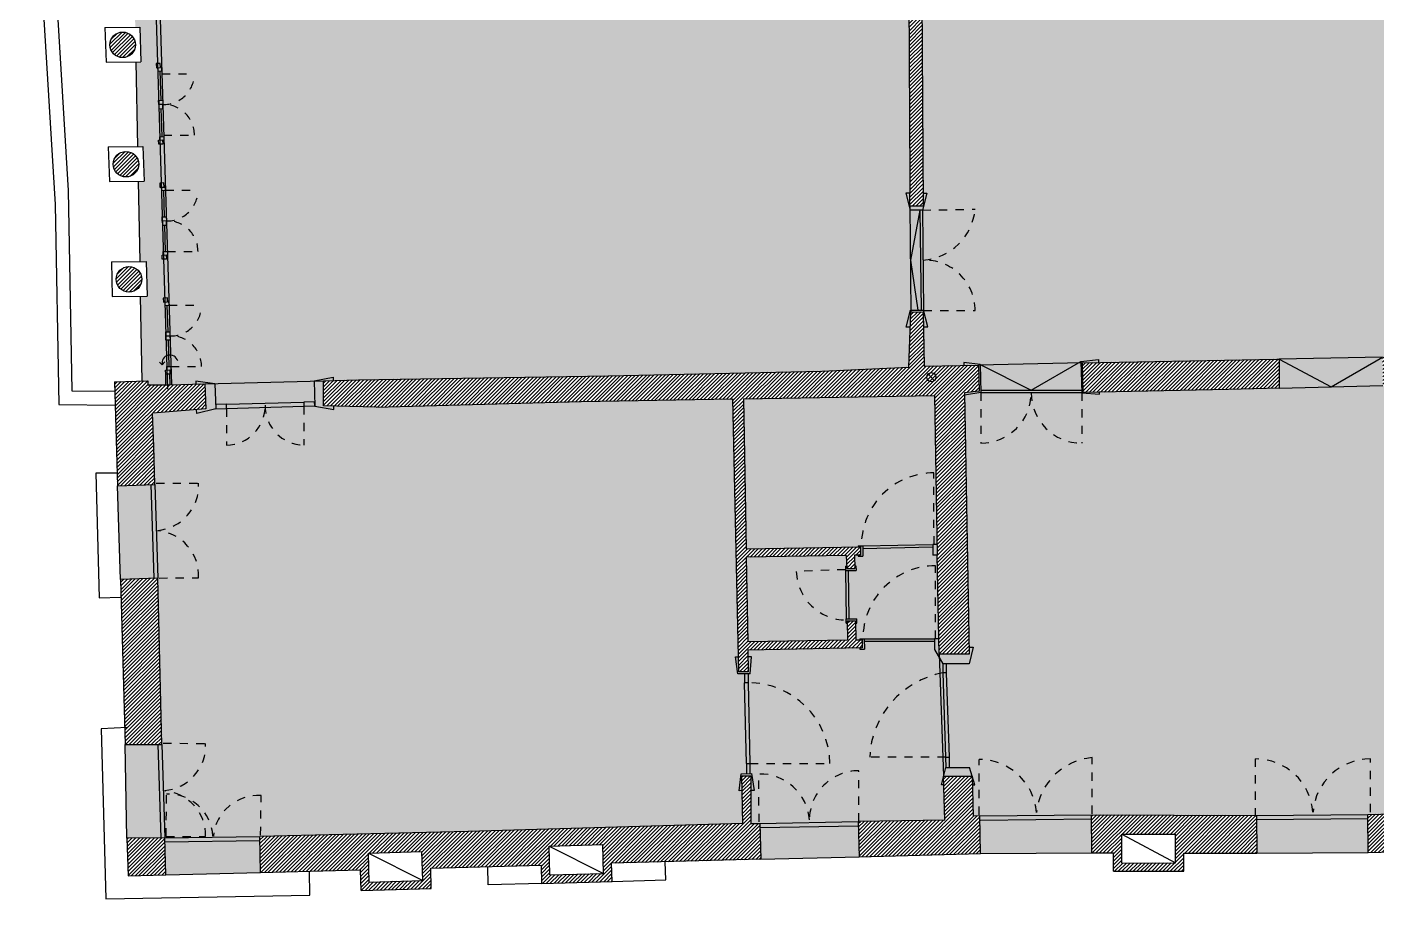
# Model space of a CAD drawing. Header units: millimetres. Extents: x -69 to 235, y 2 to 992.
# Drawn here: x 87.85 to 104.2, y 400.6 to 411.16 of the extents above; entities that cross this region are included whole.
import ezdxf

# ---------------------------------------------------------------- set-up
doc = ezdxf.new("R2010")
doc.units = ezdxf.units.MM
doc.header["$LTSCALE"] = 0.01
doc.linetypes.add('HIDDEN2', pattern=[4.7625, 3.175, -1.5875])
for name, color, linetype in [('ob_A_linea_proiezione', 251, 'HIDDEN2'), ('ob_A_linea_v2', 251, 'Continuous'), ('ob_A_muro', 1, 'Continuous'), ('ob_A_muro_r', 252, 'Continuous'), ('ob_A_serramento_vetro', 253, 'Continuous'), ('ob_A_simboli', 252, 'Continuous'), ('ob_retino chiaro', 254, 'Continuous'), ('ob_serramento_s', 3, 'Continuous')]:
    doc.layers.add(name, color=color, linetype=linetype)
pattern_1 = [(45, (0, -80), (-0.0224506403, 0.0224506403), [])]

msp = doc.modelspace()

# ---------------------------------------------------------------- hatches: boundary and pattern name
at = {"layer": 'ob_A_muro_r'}
h = msp.add_hatch(dxfattribs=at)
h.set_pattern_fill('ANSI31', color=256, scale=0.01)
h.set_pattern_definition(pattern_1)
h.paths.add_polyline_path([(111.2846, 419.2189), (110.8146, 419.2189), (110.8146, 418.9038), (105.4648, 418.9356), (105.4619, 418.5824), (110.9501, 418.55), (110.9501, 418.5229), (110.97, 418.5229), (110.97, 418.4645), (111.2859, 418.4645)])
h.paths.add_polyline_path([(104.1933, 418.9429), (103.6023, 418.9471), (103.5934, 418.3969), (103.8668, 418.3921), (103.8703, 418.5921), (104.192, 418.5897)])
h.paths.add_polyline_path([(103.8631, 416.7863), (103.8408, 416.7863), (103.8493, 417.3122), (103.5759, 417.317), (103.568, 416.8271), (101.2534, 416.8323), (100.6187, 416.8317), (100.6182, 416.5583), (101.8483, 416.5564), (101.8458, 415.7522), (101.4958, 415.7522), (101.4958, 415.6522), (101.8455, 415.6522), (101.8425, 414.6901), (100.6925, 414.6946), (100.6955, 415.6522), (100.8758, 415.6522), (100.8758, 415.7522), (100.6958, 415.7522), (100.6965, 415.8343), (100.5965, 415.8343), (100.5921, 414.3077), (103.2436, 414.2681), (103.2622, 414.2271), (103.4415, 414.2277), (103.4419, 414.1111), (103.7745, 414.1111), (103.7745, 414.2596), (103.7745, 414.2962), (103.9545, 414.2967), (103.9509, 414.4962), (103.893, 414.6853), (103.8138, 414.6853), (103.816, 415.1435), (103.8315, 415.1435), (103.8315, 415.3369), (103.5216, 415.3382), (103.5216, 414.6836), (101.9425, 414.6897), (101.9483, 416.5562), (103.5385, 416.5537), (103.5311, 416.0216), (103.8459, 416.0223), (103.8459, 416.2141), (103.8313, 416.2142), (103.8368, 416.5015), (103.8631, 416.5015)])
h.paths.add_polyline_path([(109.358, 416.7811), (109.3301, 416.7811), (109.3302, 416.8165), (109.0511, 416.8171), (109.0511, 416.7982), (106.0156, 416.7997), (106.0156, 416.8178), (105.7328, 416.8171), (105.7328, 416.7992), (105.7328, 416.7859), (105.7049, 416.7859), (105.7049, 416.5004), (105.7328, 416.5004), (105.7328, 416.4871), (105.7328, 416.4692), (106.0156, 416.4685), (106.0156, 416.4866), (109.0442, 416.4876), (109.0442, 416.4679), (109.3301, 416.4685), (109.3301, 416.5022), (109.358, 416.5022)])
h.paths.add_polyline_path([(111.2892, 416.8816), (110.9978, 416.8816), (110.9979, 416.7811), (110.97, 416.7811), (110.97, 416.5022), (110.9979, 416.5022), (110.9979, 416.3867), (111.2902, 416.3867)])
h.paths.add_polyline_path([(111.2934, 414.8065), (110.97, 414.8065), (110.97, 414.7454), (110.9501, 414.7453), (110.9501, 414.7332), (109.3301, 414.7268), (109.3301, 414.7413), (105.6928, 414.7323), (105.6919, 414.517), (105.6965, 414.3022), (105.8721, 414.3058), (105.8721, 414.2598), (105.8721, 414.1111), (106.2047, 414.1111), (106.205, 414.2277), (106.3844, 414.2271), (106.3943, 414.249), (107.1368, 414.2263), (107.9058, 414.2215), (108.7641, 414.2204), (108.7641, 414.1783), (108.9338, 414.2202), (108.9338, 414.4104), (110.1891, 414.4104), (110.1891, 414.2187), (110.3588, 414.1783), (110.3588, 414.2184), (110.6318, 414.2181), (110.9143, 414.2241), (110.9283, 413.8043), (111.2955, 413.8095)])
h.paths.add_polyline_path([(99.1768, 416.5606), (99.3782, 416.5603), (99.3787, 416.8337), (98.9354, 416.8344), (98.9046, 417.5348), (98.464, 417.5159), (98.5811, 414.8545), (95.1871, 414.7916), (91.107, 414.7229), (91.1089, 414.3027), (93.6285, 414.3044), (94.9802, 414.3102), (97.3486, 414.3132), (98.5098, 414.3145), (98.5172, 413.6108), (98.7182, 413.6118), (98.7182, 414.3102), (99.3165, 414.3088), (99.3201, 414.72), (99.2118, 414.72)])
h.paths.add_polyline_path([(98.6845, 412.3493), (98.5199, 412.3467), (98.5376, 411.6705), (98.5513, 409.3224), (98.5449, 408.9887), (98.7067, 408.9884)])
edge = h.paths.add_edge_path()
edge.add_arc((111.1731, 411.8368), 0.1547, 0, 360)
edge = h.paths.add_edge_path()
edge.add_arc((111.2194, 409.6305), 0.1547, 0, 360)
h = msp.add_hatch(dxfattribs=at)
h.set_pattern_fill('ANSI31', color=256, scale=0.01)
h.set_pattern_definition(pattern_1)
h.paths.add_polyline_path([(96.7298, 401.5157), (96.6199, 401.5138), (96.6199, 402.0927), (96.5117, 402.0928), (96.5241, 401.5138), (93.198, 401.4156), (90.6729, 401.3561), (90.6832, 400.9207), (91.8933, 400.9525), (91.9004, 400.7026), (92.7501, 400.7269), (92.743, 400.9749), (94.0827, 401.0102), (94.0891, 400.7881), (94.9387, 400.8123), (94.9325, 401.0326), (96.7415, 401.0802)])
h.paths.add_polyline_path([(94.1762, 401.2407), (94.826, 401.2593), (94.8359, 400.9094), (94.1862, 400.8909)], flags=16)
h.paths.add_polyline_path([(92.6473, 400.824), (91.9975, 400.8054), (91.9876, 401.1553), (92.6373, 401.1738)], flags=16)
h.paths.add_polyline_path([(89.5236, 401.3415), (89.0645, 401.335), (89.0773, 400.8789), (89.5343, 400.8905)])
h.paths.add_polyline_path([(89.44, 404.4859), (88.9853, 404.4688), (89.0431, 402.4707), (89.4879, 402.4684)])
h.paths.add_polyline_path([(90.008, 406.8373), (89.5766, 406.8231), (89.3161, 406.8231), (89.3164, 406.8725), (88.915, 406.8615), (88.9478, 405.6032), (89.4032, 405.6193), (89.3914, 406.0728), (89.3722, 406.4834), (90.019, 406.5351)])
h.paths.add_polyline_path([(89.2434, 408.1025, 1), (88.9341, 408.1025, 1)])
h.paths.add_polyline_path([(89.2067, 409.4959, 1), (88.8974, 409.4959, 1)])
h.paths.add_polyline_path([(88.8579, 410.9412, 1), (89.1673, 410.9412, 1)])
h.paths.add_polyline_path([(89.1548, 412.4139), (88.7946, 412.4067), (88.7997, 412.0933), (89.162, 412.0986)])
h.paths.add_polyline_path([(89.6069, 414.7169), (89.3302, 414.7175), (89.3254, 414.8011), (89.0678, 414.7887), (89.0565, 414.8718), (88.9065, 414.8552), (88.9062, 414.8054), (88.6559, 414.7797), (88.736, 413.426), (89.1687, 413.442), (89.1481, 414.2997), (89.3597, 414.3016), (89.6078, 414.3019)])
h.paths.add_polyline_path([(88.9517, 416.0929), (88.5921, 416.0716), (88.6093, 415.7588), (88.9712, 415.7782)])
h = msp.add_hatch(dxfattribs=at)
h.set_pattern_fill('ANSI31', color=256, scale=0.01)
h.set_pattern_definition(pattern_1)
h.paths.add_polyline_path([(118.0559, 411.1788), (118.0525, 411.6872), (118.255, 411.6845), (118.255, 411.8101), (118.0358, 411.8101), (118.0312, 412.0052), (117.7092, 412.0052), (117.7104, 411.7483), (117.7776, 410.6817), (117.5504, 410.6817), (117.5532, 410.3914), (117.7998, 410.3914), (117.8351, 409.3639), (117.8411, 409.212), (118.1389, 409.2181), (118.0761, 410.4559)])
h.paths.add_polyline_path([(118.2085, 407.8427), (117.9064, 407.8383), (117.9189, 407.3832), (117.6675, 407.3826), (117.673, 407.0504), (118.2325, 407.0598)])
h.paths.add_polyline_path([(116.7409, 403.113), (116.5186, 403.0949), (116.474, 403.4847), (116.4091, 403.4847), (116.3988, 404.6811), (116.474, 404.6811), (116.5249, 404.8759), (116.3976, 404.877), (116.3904, 405.7447), (117.9394, 405.7561), (117.9393, 404.8263), (118.2318, 404.8379), (118.2318, 405.8579), (116.2455, 405.8425), (114.427, 405.7924), (114.4314, 405.6949), (116.2202, 405.7427), (116.2217, 404.8587), (116.1503, 404.8597), (116.223, 404.6565), (116.223, 403.4421), (116.1503, 403.2388), (116.1824, 403.2393), (116.1824, 403.0675), (114.5026, 402.9303), (114.5251, 402.6542), (116.7604, 402.8368)])
h.paths.add_polyline_path([(118.7967, 403.3649), (118.2774, 403.3413), (118.2702, 403.5789), (117.9918, 403.5678), (117.9972, 403.2157), (117.678, 403.1874), (117.6973, 402.9133), (118.0119, 402.939), (118.0061, 403.0487), (118.7737, 403.0835), (118.8164, 403.0868)])
h.paths.add_polyline_path([(121.2016, 403.5465), (120.678, 403.5171), (120.6713, 403.7547), (120.5318, 403.7547), (120.5362, 403.4979), (120.0329, 403.4598), (120.0524, 403.1835), (121.2213, 403.2679)])
h.paths.add_polyline_path([(124.3978, 403.5315), (124.3697, 403.8097), (123.3482, 403.7022), (122.4377, 403.6412), (122.4573, 403.3646), (123.3727, 403.4232)])
h.paths.add_polyline_path([(116.8179, 407.3804), (115.7902, 407.3778), (114.2798, 407.3139), (114.3045, 406.9746), (114.875, 406.9881), (116.3902, 407.0289), (116.8237, 407.0362)])
h.paths.add_polyline_path([(113.095, 407.2638), (112.9997, 407.2598), (111.4208, 407.2198), (111.4064, 407.6534), (110.9863, 407.6474), (111.0009, 407.2091), (110.7621, 407.2031), (110.2181, 407.1814), (110.2191, 406.9218), (110.6484, 406.8974), (112.3155, 406.9261), (113.1041, 406.9451)])
h.paths.add_polyline_path([(113.1971, 405.6619), (113.196, 405.7641), (110.6898, 405.6894), (110.2612, 405.6926), (110.259, 405.6011), (110.6413, 405.587), (110.6917, 404.4013), (110.7748, 402.4866), (112.1319, 402.6074), (112.1346, 402.4525), (112.4114, 402.4525), (112.4114, 402.4692), (113.4415, 402.5657), (113.5285, 402.5728), (113.5032, 402.8492), (110.8796, 402.6171), (110.7442, 405.5963)])
h.paths.add_polyline_path([(110.4849, 401.3234), (110.3775, 401.3234), (110.3775, 401.5866), (112.1453, 401.5874), (112.1443, 401.663), (112.4136, 401.663), (112.4145, 401.3242), (110.485, 401.3234, -0.0001115)])
h.paths.add_polyline_path([(108.9548, 401.5866), (108.2019, 401.5866), (108.2187, 402.8323), (107.8839, 402.8325), (107.8903, 402.4489), (107.8776, 401.7539), (107.7568, 401.748), (107.7792, 401.2886), (108.2083, 401.3096), (108.9575, 401.3096)])
h.paths.add_polyline_path([(108.1409, 406.9414), (108.9754, 406.9163), (108.9798, 407.2221), (108.105, 407.2372), (106.9715, 407.2162), (105.6401, 407.1912), (104.6036, 407.1666), (104.2714, 407.16), (104.2739, 406.8158), (104.4702, 406.8205), (105.4363, 406.8458), (107.7807, 406.9481), (107.8471, 404.7991), (107.8675, 404.1149), (108.2207, 404.1149), (108.1747, 405.6319), (108.9318, 405.6224), (109.1205, 405.6185), (109.1226, 405.7189), (108.173, 405.732)])
h.paths.add_polyline_path([(103.0177, 407.135), (102.9918, 407.1345), (101.3023, 407.1045), (100.6348, 407.0906), (100.646, 406.7318), (102.4033, 406.7701), (103.0202, 406.7852)])
h.paths.add_polyline_path([(102.7426, 401.6114), (100.7449, 401.6182), (100.7497, 401.157), (101.0136, 401.1569), (101.014, 400.9347), (101.864, 400.9362), (101.8636, 401.1565), (102.7474, 401.1562)])
h.paths.add_polyline_path([(101.7632, 401.386), (101.7638, 401.036), (101.1138, 401.0349), (101.1132, 401.3849)], flags=16)
h.paths.add_polyline_path([(106.4083, 401.683), (104.0926, 401.6228), (104.0974, 401.1631), (105.261, 401.1964), (105.261, 401.0498), (105.7172, 401.0582), (105.7161, 401.2094), (106.4305, 401.2299)])
h.paths.add_polyline_path([(105.2994, 401.3133), (105.6779, 401.3215), (105.676, 401.1039), (105.3007, 401.099)], flags=16)
h.paths.add_polyline_path([(99.395, 401.6049), (99.3136, 401.6042), (99.3002, 402.0875), (98.9535, 402.0878), (98.9699, 401.5557), (97.9196, 401.5372), (97.9311, 401.1115), (99.3997, 401.1501)])
h.paths.add_polyline_path([(99.2077, 406.7294), (99.3844, 406.7466), (99.3784, 407.0645), (98.7188, 407.0507), (98.7078, 407.7071), (98.5578, 407.7047), (98.5324, 407.0385), (97.4806, 406.9909), (94.8903, 406.9323), (91.8689, 406.8848), (91.4434, 406.8726), (91.4455, 406.5718), (92.0837, 406.5546), (94.5652, 406.6217), (96.4038, 406.6542), (96.4751, 403.3512), (96.5883, 403.3512), (96.5836, 403.6139), (97.9695, 403.6391), (97.9692, 403.7384), (97.8917, 403.737), (97.8867, 403.9682), (97.7876, 403.9679), (97.7917, 403.7352), (96.5819, 403.7139), (96.5638, 404.7387), (97.7754, 404.7601), (97.7808, 404.6008), (97.8794, 404.6029), (97.8736, 404.7619), (97.9497, 404.7632), (97.9494, 404.8632), (96.562, 404.8387), (96.53, 406.6565), (98.8449, 406.6974), (98.8783, 404.764), (98.8991, 403.5631), (99.265, 403.5632)])
at = {"layer": 'ob_retino chiaro'}
h = msp.add_hatch(color=254, dxfattribs=at)
h.dxf.hatch_style = 1
h.paths.add_polyline_path([(110.6318, 414.2181), (110.3588, 414.2184), (110.3588, 414.1783), (110.1891, 414.2187), (110.1891, 414.4104), (108.9338, 414.4104), (108.9338, 414.2202), (108.7641, 414.1783), (108.7641, 414.2204), (107.9058, 414.2215), (107.1368, 414.2263), (106.3943, 414.249), (106.3844, 414.2271), (106.205, 414.2277), (106.2047, 414.1111), (105.8721, 414.1111), (105.8721, 414.3058), (105.6965, 414.3022), (105.6919, 414.517), (105.6928, 414.7323), (103.9463, 414.6823), (103.9509, 414.4962), (103.9545, 414.2967), (103.7745, 414.2962), (103.7745, 414.2596), (103.7745, 414.1111), (103.4419, 414.1111), (103.4415, 414.2277), (103.2622, 414.2271), (103.2436, 414.2681), (100.5921, 414.3077), (100.5931, 414.7088), (99.3201, 414.72), (99.3165, 414.3088), (98.7182, 414.3102), (98.7182, 413.6118), (98.5172, 413.6108), (98.5199, 412.3467), (98.6845, 412.3493), (98.7067, 408.9884), (98.5449, 408.9887), (98.5578, 407.7047), (98.7078, 407.7071), (98.7188, 407.0507), (99.3784, 407.0645), (100.6348, 407.0906), (101.3023, 407.1045), (102.9918, 407.1345), (103.0177, 407.135), (104.2714, 407.16), (104.6036, 407.1666), (105.6401, 407.1912), (106.9715, 407.2162), (108.105, 407.2372), (108.9798, 407.2221), (110.2181, 407.1814), (110.7641, 407.2032)])
h.paths.add_polyline_path([(118.2325, 407.0598), (117.673, 407.0504), (117.6675, 407.3826), (116.8179, 407.3804), (116.8237, 407.0362), (116.3902, 407.0289), (114.875, 406.9881), (114.3045, 406.9746), (114.2798, 407.3139), (113.095, 407.2638), (113.1041, 406.9451), (112.3155, 406.9261), (110.6484, 406.8974), (110.2191, 406.9218), (110.2181, 407.1814), (108.9798, 407.2221), (108.9754, 406.9163), (108.1409, 406.9414), (108.173, 405.732), (109.1226, 405.7189), (110.2612, 405.6926), (110.6898, 405.6894), (113.196, 405.7641), (114.427, 405.7924), (116.2455, 405.8425), (118.2318, 405.8579)])
h.paths.add_polyline_path([(125.6025, 403.9405), (124.3697, 403.8097), (124.3978, 403.5315), (125.6307, 403.6617)])
h.paths.add_polyline_path([(122.4377, 403.6412), (121.2016, 403.5465), (121.2213, 403.2679), (122.4573, 403.3646)])
h.paths.add_polyline_path([(120.0329, 403.4598), (118.7967, 403.3649), (118.8164, 403.0868), (120.0524, 403.1835)])
h.paths.add_polyline_path([(114.5026, 402.9309), (113.5032, 402.8492), (113.5285, 402.5728), (114.5251, 402.6542)])
h.paths.add_polyline_path([(117.678, 403.1874), (116.7409, 403.113), (116.7604, 402.8368), (117.6973, 402.9133)])
h.paths.add_polyline_path([(110.3775, 401.5866), (108.9548, 401.5866), (108.9575, 401.3095), (110.3775, 401.3234)])
h.paths.add_polyline_path([(112.4114, 402.4525), (112.1346, 402.4525), (112.1443, 401.663), (112.4136, 401.663)])
h.paths.add_polyline_path([(108.2207, 404.1149), (107.8675, 404.1149), (107.8839, 402.8325), (108.2187, 402.8323)])
h.paths.add_polyline_path([(107.7567, 401.7489), (106.4083, 401.683), (106.4305, 401.2299), (107.7792, 401.2886)])
h.paths.add_polyline_path([(104.0926, 401.6228), (102.7426, 401.6114), (102.7474, 401.1562), (104.0974, 401.1631)])
h.paths.add_polyline_path([(97.9196, 401.5363), (96.7298, 401.5157), (96.7415, 401.0802), (97.9311, 401.1115)])
h.paths.add_polyline_path([(100.7449, 401.6189), (99.395, 401.6049), (99.3997, 401.1501), (100.7497, 401.157)])
h.paths.add_polyline_path([(90.6729, 401.3561), (89.5236, 401.3415), (89.5343, 400.8905), (90.6832, 400.9207)])
h.paths.add_polyline_path([(89.4879, 402.4684), (89.0431, 402.4707), (89.0645, 401.335), (89.5236, 401.3415)])
h.paths.add_polyline_path([(89.4032, 405.6193), (88.9478, 405.6032), (88.9853, 404.4688), (89.44, 404.4859)])
h.paths.add_polyline_path([(104.2714, 407.16), (103.0177, 407.135), (103.0202, 406.7852), (104.2739, 406.8158)])
h = msp.add_hatch(color=254, dxfattribs=at)
h.dxf.hatch_style = 1
h.paths.add_polyline_path([(98.5376, 411.6705), (98.5199, 412.3467), (98.5172, 413.6108), (98.5098, 414.3145), (97.3486, 414.3132), (94.9802, 414.3102), (93.6285, 414.3044), (91.1089, 414.3027), (91.1085, 414.7184), (89.6069, 414.7169), (89.6078, 414.3019), (89.3732, 414.3016), (89.6028, 406.8239), (90.008, 406.8373), (91.4434, 406.8726), (91.8689, 406.8848), (94.8903, 406.9323), (97.4806, 406.9909), (98.5324, 407.0385), (98.5578, 407.7047), (98.5449, 408.9887), (98.5513, 409.3224)])
h.paths.add_polyline_path([(89.3732, 414.3016), (89.3597, 414.3016), (89.1481, 414.2997), (89.1687, 413.442), (89.1159, 413.44), (89.1348, 412.4677), (89.1824, 412.4684), (89.1964, 412.0485), (89.1409, 412.0477), (89.1653, 411.1563), (89.2182, 411.157), (89.2322, 410.7372), (89.1732, 410.7364), (89.1923, 409.7108), (89.2576, 409.7117), (89.2716, 409.2919), (89.2002, 409.2909), (89.2183, 408.3164), (89.2956, 408.3171), (89.3071, 407.8972), (89.2262, 407.8965), (89.2453, 406.8705), (89.3164, 406.8725), (89.3161, 406.8231), (89.5766, 406.8231), (89.6028, 406.8239)])
h.paths.add_polyline_path([(107.8471, 404.7991), (107.7807, 406.9481), (105.4363, 406.8458), (104.4702, 406.8205), (104.2739, 406.8158), (103.0202, 406.7852), (102.4033, 406.7701), (100.646, 406.7318), (100.6348, 407.0906), (99.3784, 407.0645), (99.3844, 406.7466), (99.2077, 406.7294), (99.265, 403.5632), (98.8991, 403.5631), (98.9535, 402.0878), (99.3002, 402.0875), (99.3136, 401.6042), (99.395, 401.6049), (100.7449, 401.6189), (100.7449, 401.6182), (102.6264, 401.6099), (102.7426, 401.6114), (104.0926, 401.6228), (106.4083, 401.683), (107.7567, 401.7489), (107.8776, 401.7539), (107.8903, 402.4489), (107.8839, 402.8325), (107.8675, 404.1149)])
h = msp.add_hatch(color=254, dxfattribs=at)
h.dxf.hatch_style = 1
h.paths.add_polyline_path([(96.4038, 406.6542), (94.5652, 406.6217), (92.0837, 406.5546), (91.4455, 406.5718), (91.4434, 406.8726), (90.008, 406.8373), (90.019, 406.5351), (89.3722, 406.4834), (89.3914, 406.0728), (89.4032, 405.6193), (89.44, 404.4859), (89.4879, 402.4684), (89.5236, 401.3415), (90.6729, 401.3561), (93.198, 401.4156), (96.5241, 401.5138), (96.5117, 402.0928), (96.6199, 402.0927), (96.6199, 401.5138), (96.7298, 401.5157), (97.9196, 401.5363), (97.9196, 401.5372), (98.9699, 401.5557), (98.9535, 402.0878), (98.8991, 403.5631), (98.8783, 404.764), (98.8449, 406.6974), (96.53, 406.6565), (96.562, 404.8387), (97.9494, 404.8632), (97.9497, 404.7632), (97.8736, 404.7619), (97.8794, 404.6029), (97.7808, 404.6008), (97.7754, 404.7601), (96.5638, 404.7387), (96.5819, 403.7139), (97.7917, 403.7352), (97.7876, 403.9679), (97.8867, 403.9682), (97.8917, 403.737), (97.9692, 403.7384), (97.9695, 403.6391), (96.5836, 403.6139), (96.5883, 403.3512), (96.4751, 403.3512)])

# ---------------------------------------------------------------- linework, layer by layer
at = {"layer": 'ob_A_linea_proiezione'}
for points in [[(89.4868, 410.5909), (89.8809, 410.5906)], [(89.5095, 409.8485), (89.8809, 409.8485)], [(89.5306, 409.1808), (89.9246, 409.1805)], [(98.6986, 408.9407), (99.3357, 408.9505)], [(89.5532, 408.4384), (89.9246, 408.4384)], [(89.5735, 407.7887), (89.9676, 407.7884)], [(98.7123, 407.7267), (99.3355, 407.7236)], [(89.5962, 407.0463), (89.9676, 407.0463)], [(99.4042, 406.7301), (99.4042, 406.1189)], [(100.6266, 406.7299), (100.6266, 406.1189)], [(90.2691, 406.538), (90.2701, 406.0945)], [(91.2072, 406.565), (91.2061, 406.0945)], [(89.4183, 405.634), (89.9322, 405.6324)], [(98.8383, 404.8918), (98.8375, 405.7591)], [(89.4534, 404.4857), (89.9322, 404.4874)], [(97.7672, 404.5867), (97.1703, 404.5657)], [(98.8578, 403.75), (98.8571, 404.6343)], [(89.5031, 402.4851), (90.0169, 402.4835)], [(96.6089, 402.2408), (97.5774, 402.2408)], [(98.9792, 402.3161), (98.0594, 402.3161)], [(99.384, 401.6202), (99.3856, 402.2887)], [(100.7541, 401.6321), (100.7541, 402.311)], [(102.7332, 401.5996), (102.7332, 402.2948)], [(104.1227, 401.6504), (104.1227, 402.2948)], [(96.7195, 401.5324), (96.7166, 402.1125)], [(97.9296, 401.54), (97.9282, 402.1526)], [(89.5384, 401.3557), (89.5439, 401.8694)], [(90.6829, 401.3726), (90.6888, 401.8513)], [(89.5384, 401.3558), (90.0171, 401.3575)]]:
    msp.add_lwpolyline(points, dxfattribs=at)
for centre, radius, start, end in [((89.5096, 410.5906), 0.3713, 268.31358, 0), ((89.5096, 409.8485), 0.3713, 359.99973, 92.08761), ((89.5534, 409.1805), 0.3713, 268.31358, 0), ((98.6563, 409.0143), 0.6824, 274.08727, 354.62931), ((89.5534, 408.4384), 0.3713, 359.99973, 92.08761), ((98.7283, 407.727), 0.6072, 359.67777, 92.20517), ((89.5963, 407.7884), 0.3713, 268.31358, 0), ((89.5963, 407.0463), 0.3713, 359.99973, 92.08761), ((99.4042, 406.7301), 0.6112, 270, 0), ((100.6266, 406.7301), 0.6112, 180, 270), ((90.2619, 406.5707), 0.4763, 270.99181, 0.77685), ((91.2144, 406.5707), 0.4763, 179.22315, 269.00819), ((89.3902, 405.6036), 0.5427, 274.62707, 3.04002), ((98.8383, 404.879), 0.8801, 90.0501, 180.27323), ((89.3902, 404.5162), 0.5427, 356.95998, 85.37293), ((97.7798, 404.5867), 0.6099, 181.97064, 269.64195), ((98.8578, 403.7542), 0.8801, 90.0501, 180.27293), ((96.5882, 402.2292), 0.9893, 0.67033, 90.1374), ((99.1439, 402.2701), 1.0855, 100.50871, 177.572), ((89.475, 402.4547), 0.5427, 274.62707, 3.04002), ((99.3872, 401.5947), 0.694, 4.29185, 90.13989), ((100.8171, 401.5744), 0.7394, 94.88641, 174.39175), ((102.7349, 401.6007), 0.694, 4.29185, 90.13989), ((104.121, 401.6007), 0.694, 89.86011, 175.70815), ((96.7337, 401.5165), 0.5963, 3.87014, 91.65099), ((97.9254, 401.5564), 0.5963, 89.7327, 179.96013), ((89.4754, 401.3681), 0.5418, 358.87801, 85.41085), ((89.5641, 401.3271), 0.5427, 3.72087, 92.13382), ((90.6514, 401.3099), 0.5427, 86.05378, 174.46674)]:
    msp.add_arc(centre, radius, start, end, dxfattribs=at)
at = {"layer": 'ob_A_linea_v2'}
for p, q in [((88.0122, 414.7523), (88.3523, 409.1778)), ((87.8537, 414.584), (88.1938, 409.0094)), ((89.3732, 414.3016), (89.6028, 406.8238)), ((89.3265, 414.2493), (89.5562, 406.7715)), ((88.7981, 411.151), (89.2182, 411.157)), ((88.7981, 411.151), (88.8121, 410.7312)), ((89.2182, 411.157), (89.2322, 410.7372)), ((88.8121, 410.7312), (89.2322, 410.7372)), ((89.1732, 410.7372), (89.1923, 409.7108)), ((88.8376, 409.7057), (89.2576, 409.7117)), ((88.8376, 409.7057), (88.8516, 409.2859)), ((89.2576, 409.7117), (89.2716, 409.2919)), ((88.8516, 409.2859), (89.2716, 409.2919)), ((89.2002, 409.2909), (89.2183, 408.3185)), ((88.3523, 409.1778), (88.3983, 406.7538)), ((88.1938, 409.0094), (88.2398, 406.5854)), ((98.5449, 408.9887), (98.5578, 407.7047)), ((88.8756, 408.3136), (89.2956, 408.3171)), ((88.8756, 408.3136), (88.887, 407.8937)), ((89.2956, 408.3171), (89.3071, 407.8972)), ((88.887, 407.8937), (89.3071, 407.8972)), ((89.2261, 407.8986), (89.2453, 406.8705)), ((104.2714, 407.16), (103.0177, 407.135)), ((100.6348, 407.0906), (99.3784, 407.0645)), ((90.008, 406.8373), (91.4434, 406.8726)), ((103.0202, 406.7852), (104.2739, 406.8158)), ((88.3983, 406.7538), (88.9179, 406.7484)), ((88.2398, 406.5854), (88.9224, 406.5783)), ((88.9438, 405.7569), (88.688, 405.7569)), ((88.688, 405.7569), (88.7293, 404.2459)), ((88.9853, 404.4688), (88.9478, 405.6032)), ((88.7293, 404.2459), (88.9916, 404.253)), ((98.8991, 403.5631), (98.9535, 402.0878)), ((89.0665, 402.675), (88.7538, 402.6596)), ((88.7538, 402.6596), (88.8102, 400.5997)), ((89.0645, 401.335), (89.0431, 402.4707)), ((96.7415, 401.0802), (97.9311, 401.1115)), ((99.3997, 401.1501), (100.7497, 401.157)), ((102.7474, 401.1562), (104.0975, 401.1631)), ((89.5343, 400.8905), (90.6832, 400.9207)), ((91.2808, 400.6458), (91.2748, 400.9363)), ((93.4393, 400.7696), (93.433, 400.9931)), ((95.5885, 400.8308), (95.5822, 401.0497)), ((95.5885, 400.8308), (95.5827, 401.0497)), ((94.0891, 400.7881), (93.4393, 400.7696)), ((94.9387, 400.8123), (95.5885, 400.8308)), ((88.8102, 400.5997), (91.2808, 400.6458))]:
    msp.add_line(p, q, dxfattribs=at)
at = {"layer": 'ob_A_muro'}
for p, q in [((98.6845, 412.3493), (98.7067, 408.9884)), ((98.5513, 409.3224), (98.5376, 411.6705)), ((98.5449, 408.9887), (98.5513, 409.3224)), ((98.7067, 408.9884), (98.5449, 408.9887)), ((98.5324, 407.0385), (98.5578, 407.7047)), ((98.5578, 407.7047), (98.7078, 407.7071)), ((98.7078, 407.7071), (98.7188, 407.0507)), ((100.6348, 407.0906), (101.3023, 407.1045)), ((101.3023, 407.1045), (102.9918, 407.1345)), ((102.9918, 407.1345), (103.0177, 407.135)), ((103.0177, 407.135), (103.0202, 406.7852)), ((94.8903, 406.9323), (97.4806, 406.9909)), ((97.4806, 406.9909), (98.5324, 407.0385)), ((98.7188, 407.0507), (99.3784, 407.0645)), ((99.3784, 407.0645), (99.3844, 406.7466)), ((100.646, 406.7318), (100.6348, 407.0906)), ((88.915, 406.8615), (89.3164, 406.8725)), ((88.915, 406.8615), (88.9478, 405.6032)), ((89.3164, 406.8725), (89.3161, 406.8231)), ((89.3161, 406.8231), (89.5766, 406.8231)), ((89.5766, 406.8231), (90.008, 406.8373)), ((90.008, 406.8373), (90.019, 406.5351)), ((91.4434, 406.8726), (91.8689, 406.8848)), ((91.4455, 406.5718), (91.4434, 406.8726)), ((91.8689, 406.8848), (94.8903, 406.9323)), ((103.0202, 406.7852), (102.4033, 406.7701)), ((92.0837, 406.5546), (94.5652, 406.6217)), ((94.5652, 406.6217), (96.4038, 406.6542)), ((96.4751, 403.3512), (96.4038, 406.6542)), ((96.53, 406.6565), (98.8454, 406.6974)), ((96.53, 406.6565), (96.562, 404.8387)), ((98.8449, 406.6974), (98.8783, 404.764)), ((99.3844, 406.7466), (99.2077, 406.7294)), ((99.2077, 406.7294), (99.265, 403.5632)), ((102.4033, 406.7701), (100.646, 406.7318)), ((90.019, 406.5351), (89.3722, 406.4834)), ((89.3914, 406.0728), (89.3722, 406.4834)), ((92.0837, 406.5546), (91.4455, 406.5718)), ((89.4032, 405.6193), (89.3914, 406.0728)), ((88.9478, 405.6032), (89.4032, 405.6193)), ((96.562, 404.8387), (97.9494, 404.8632)), ((97.9192, 404.8627), (97.9192, 404.8634)), ((97.9494, 404.8632), (97.9497, 404.7632)), ((97.7736, 404.7601), (96.5638, 404.7387)), ((96.5638, 404.7387), (96.5819, 403.7139)), ((97.7754, 404.7601), (97.7808, 404.6008)), ((97.9497, 404.7632), (97.8736, 404.7619)), ((97.8736, 404.7619), (97.8794, 404.6029)), ((98.8991, 403.5631), (98.8783, 404.764)), ((97.7808, 404.6008), (97.8794, 404.6029)), ((89.44, 404.4859), (88.9853, 404.4688)), ((88.9853, 404.4688), (89.0431, 402.4707)), ((89.4879, 402.4684), (89.44, 404.4859)), ((97.7874, 403.9378), (97.7867, 403.9378)), ((97.7876, 403.9679), (97.8867, 403.9682)), ((97.7876, 403.9679), (97.7917, 403.7352)), ((97.8867, 403.9682), (97.8917, 403.737)), ((97.7917, 403.7352), (96.5819, 403.7139)), ((97.8917, 403.737), (97.9692, 403.7384)), ((97.9391, 403.7379), (97.9391, 403.7385)), ((97.9692, 403.7384), (97.9695, 403.6391)), ((97.9695, 403.6391), (96.5836, 403.6139)), ((96.5836, 403.6139), (96.5883, 403.3512)), ((99.265, 403.5632), (98.8991, 403.5631)), ((96.5883, 403.3512), (96.4751, 403.3512)), ((89.0431, 402.4707), (89.4879, 402.4684)), ((96.5241, 401.5138), (96.5117, 402.0928)), ((96.5117, 402.0928), (96.6199, 402.0927)), ((96.6199, 402.0927), (96.6199, 401.5138)), ((98.9699, 401.5557), (98.9535, 402.0878)), ((98.9535, 402.0878), (99.3002, 402.0875)), ((99.3002, 402.0875), (99.3136, 401.6042)), ((98.9699, 401.5557), (97.9196, 401.5372)), ((99.395, 401.6049), (99.3136, 401.6042)), ((99.3997, 401.1501), (99.395, 401.6049)), ((100.7497, 401.157), (100.7449, 401.6182)), ((100.7449, 401.6182), (102.7426, 401.6114)), ((102.7426, 401.6114), (102.7474, 401.1562)), ((104.0926, 401.6228), (106.4083, 401.683)), ((104.0974, 401.1631), (104.0926, 401.6228)), ((93.198, 401.4156), (90.6729, 401.3561)), ((96.5241, 401.5138), (93.198, 401.4156)), ((96.6199, 401.5138), (96.7298, 401.5157)), ((96.7298, 401.5157), (96.7415, 401.0802)), ((97.9196, 401.5372), (97.9311, 401.1115)), ((101.1132, 401.3849), (101.7632, 401.386)), ((101.1138, 401.0349), (101.1132, 401.3849)), ((101.7638, 401.036), (101.7632, 401.386)), ((89.5236, 401.3415), (89.0645, 401.335)), ((89.0645, 401.335), (89.0773, 400.8789)), ((89.5343, 400.8905), (89.5236, 401.3415)), ((90.6832, 400.9207), (90.6729, 401.3561)), ((94.1762, 401.2407), (94.826, 401.2593)), ((94.1862, 400.8909), (94.1762, 401.2407)), ((94.8359, 400.9094), (94.826, 401.2593)), ((91.9876, 401.1553), (92.6373, 401.1738)), ((91.9975, 400.8054), (91.9876, 401.1553)), ((92.6473, 400.824), (92.6373, 401.1738)), ((96.7415, 401.0802), (94.9325, 401.0326)), ((97.9311, 401.1115), (99.3997, 401.1501)), ((100.7497, 401.157), (101.0136, 401.1569)), ((101.014, 400.9347), (101.0136, 401.1569)), ((101.8636, 401.1565), (102.7474, 401.1562)), ((101.864, 400.9362), (101.8636, 401.1565)), ((104.0974, 401.1631), (105.261, 401.1964)), ((89.0773, 400.8789), (89.5343, 400.8905)), ((90.6832, 400.9207), (91.8933, 400.9525)), ((91.9004, 400.7026), (91.8933, 400.9525)), ((92.743, 400.9749), (94.0827, 401.0102)), ((92.7501, 400.7269), (92.743, 400.9749)), ((94.0891, 400.7881), (94.0827, 401.0102)), ((94.1862, 400.8909), (94.8359, 400.9094)), ((94.9387, 400.8123), (94.9325, 401.0326)), ((101.014, 400.9347), (101.864, 400.9362)), ((101.1138, 401.0349), (101.7638, 401.036)), ((91.9004, 400.7026), (92.7501, 400.7269)), ((91.9975, 400.8054), (92.6473, 400.824)), ((94.0891, 400.7881), (94.9387, 400.8123))]:
    msp.add_line(p, q, dxfattribs=at)
for centre in [(89.0126, 410.9412), (89.052, 409.4959), (89.0888, 408.1025)]:
    msp.add_circle(centre, 0.1547, dxfattribs=at)
at = {"layer": 'ob_A_serramento_vetro'}
for points in [[(89.3532, 405.6175), (89.39, 404.484)], [(89.4032, 405.6193), (89.44, 404.4859)], [(89.4379, 402.4687), (89.4736, 401.3408)], [(89.4879, 402.4684), (89.5236, 401.3415)], [(99.395, 401.6049), (100.7449, 401.6182)], [(99.3955, 401.5549), (100.7454, 401.5682)], [(102.7426, 401.6114), (104.0926, 401.6228)], [(102.7432, 401.5614), (104.0931, 401.5728)], [(96.7298, 401.5157), (97.9196, 401.5372)], [(96.7311, 401.4657), (97.921, 401.4872)], [(89.5236, 401.3415), (90.6729, 401.3561)], [(89.5248, 401.2915), (90.6741, 401.3061)]]:
    msp.add_lwpolyline(points, dxfattribs=at)
at = {"layer": 'ob_A_simboli'}
for p, q in [((98.6682, 408.9403), (98.5523, 408.3323)), ((98.5523, 408.3323), (98.641, 407.7284)), ((100.0154, 406.7601), (100.6153, 407.1063)), ((103.0177, 407.135), (103.6471, 406.8005)), ((103.6471, 406.8005), (104.2714, 407.16)), ((89.4912, 407.0676), (89.4568, 407.0975)), ((89.4912, 407.0676), (89.521, 407.1018)), ((98.7683, 406.9582), (98.8416, 406.8762)), ((99.3987, 407.0727), (100.0154, 406.7601)), ((101.1132, 401.3849), (101.7638, 401.036)), ((94.1762, 401.2407), (94.8359, 400.9094)), ((91.9876, 401.1553), (92.6473, 400.824))]:
    msp.add_line(p, q, dxfattribs=at)
msp.add_circle((98.8049, 406.9172), 0.055, dxfattribs=at)
msp.add_arc((89.5855, 407.0892), 0.0968, 15.38412, 192.90054, dxfattribs=at)
at = {"layer": 'ob_serramento_s'}
for p, q in [((89.8983, 406.8702), (89.8994, 406.8337)), ((90.1305, 406.838), (89.8983, 406.8702)), ((90.1305, 406.838), (90.1391, 406.5342)), ((91.33, 406.8723), (91.5599, 406.9177)), ((91.33, 406.8723), (91.3386, 406.5685)), ((91.5599, 406.9177), (91.5611, 406.8759)), ((89.9107, 406.4779), (89.9071, 406.5261)), ((90.1391, 406.5342), (89.9107, 406.4779)), ((91.3386, 406.5685), (91.5699, 406.5253)), ((91.5699, 406.5253), (91.5706, 406.5668)), ((97.9743, 404.8748), (97.9747, 404.7486)), ((98.8232, 404.8918), (98.8228, 404.764)), ((97.7675, 404.5755), (97.8937, 404.5782)), ((97.776, 403.9929), (97.9022, 403.9933)), ((97.9942, 403.75), (97.9946, 403.6238)), ((98.843, 403.75), (98.8426, 403.6222)), ((99.2623, 403.445), (98.9455, 403.445)), ((98.9873, 403.445), (98.9873, 403.3374)), ((96.5858, 403.2186), (96.5444, 403.2186)), ((96.5858, 403.3262), (96.5858, 403.2186)), ((98.9873, 403.3374), (98.9459, 403.3374))]:
    msp.add_line(p, q, dxfattribs=at)
for points in [[(89.4182, 410.7139), (89.4202, 410.6639), (89.4702, 410.6659), (89.4681, 410.7159)], [(89.4487, 410.218), (89.4471, 410.268), (89.497, 410.2696), (89.4987, 410.2196)], [(89.4487, 410.218), (89.4504, 410.168), (89.5003, 410.1697), (89.4987, 410.2196)], [(89.4484, 409.7384), (89.4467, 409.7884), (89.4966, 409.7901), (89.4984, 409.7401)], [(89.4622, 409.2678), (89.4642, 409.2178), (89.5142, 409.2198), (89.5122, 409.2698)], [(89.4924, 408.8081), (89.4908, 408.8581), (89.5408, 408.8598), (89.5424, 408.8098)], [(89.4924, 408.8081), (89.4941, 408.7582), (89.5441, 408.7598), (89.5424, 408.8098)], [(89.4916, 408.3464), (89.4899, 408.3964), (89.5398, 408.3981), (89.5416, 408.3481)], [(89.5046, 407.8759), (89.5067, 407.826), (89.5566, 407.828), (89.5546, 407.8779)], [(89.5354, 407.4158), (89.5338, 407.4658), (89.5837, 407.4674), (89.5854, 407.4175)], [(89.5371, 407.3658), (89.5354, 407.4158), (89.5854, 407.4175), (89.587, 407.3675)], [(89.534, 406.9542), (89.5323, 407.0042), (89.5823, 407.0059), (89.584, 406.9559)]]:
    msp.add_lwpolyline(points, close=True, dxfattribs=at)
for points in [[(89.4352, 410.6642), (89.4371, 410.6242), (89.4871, 410.6266), (89.4847, 410.6766), (89.4697, 410.6759)], [(89.4621, 410.6254), (89.4726, 410.2688)], [(89.4756, 410.1689), (89.4856, 409.8298)], [(89.4616, 409.7892), (89.4606, 409.8292), (89.5105, 409.8305), (89.5119, 409.7805), (89.4969, 409.7801)], [(89.4792, 409.2181), (89.4812, 409.1781), (89.5311, 409.1805), (89.5287, 409.2305), (89.5137, 409.2298)], [(89.5061, 409.1793), (89.5159, 408.8589)], [(98.5479, 409.1439), (98.4986, 409.1441), (98.5504, 408.9409)], [(98.7054, 409.1436), (98.7507, 409.1439), (98.699, 408.9407)], [(98.699, 408.9407), (98.5504, 408.9409), (98.5504, 408.9409), (98.5504, 408.9409)], [(98.6682, 408.9403), (98.6817, 407.7289)], [(98.6982, 408.9407), (98.7117, 407.7294)], [(89.519, 408.759), (89.5288, 408.4378)], [(89.5048, 408.3972), (89.5038, 408.4372), (89.5538, 408.4385), (89.5551, 408.3885), (89.5401, 408.3881)], [(89.5217, 407.8263), (89.5236, 407.7863), (89.5735, 407.7887), (89.5711, 407.8386), (89.5561, 407.8379)], [(89.5486, 407.7875), (89.5584, 407.4666)], [(98.5509, 407.5239), (98.5026, 407.5236), (98.5543, 407.7269)], [(98.5543, 407.7269), (98.7117, 407.7294)], [(98.7108, 407.526), (98.7634, 407.5261), (98.7117, 407.7294)], [(89.5615, 407.3666), (89.5713, 407.046)], [(100.6153, 407.1063), (100.6153, 407.1063), (100.8291, 407.1322), (100.8289, 407.0946)], [(100.6153, 407.1063), (100.6266, 406.7299), (100.8428, 406.7108), (100.8421, 406.736)], [(89.5861, 406.8233), (89.584, 406.9559), (89.534, 406.9542)], [(89.5361, 406.8231), (89.534, 406.9542), (89.534, 406.9542)], [(89.5473, 407.005), (89.5462, 407.045), (89.5962, 407.0463), (89.5975, 406.9964), (89.5826, 406.9959)], [(99.3979, 407.0728), (99.3979, 407.0728), (99.1999, 407.094), (99.201, 407.0608)], [(99.3979, 407.0728), (99.4042, 406.7301), (99.2086, 406.6978), (99.2086, 406.6978)], [(90.2691, 406.5895), (91.2071, 406.6163)], [(91.3372, 406.6202), (91.2071, 406.6163)], [(91.2071, 406.6163), (91.2072, 406.565)], [(91.2072, 406.565), (91.3386, 406.5687), (91.3372, 406.6202)], [(99.4042, 406.7601), (100.6266, 406.7601)], [(99.4042, 406.7301), (100.6266, 406.7301)], [(90.2691, 406.5895), (90.1377, 406.5857)], [(90.1391, 406.5342), (90.2691, 406.538), (90.2691, 406.5895)], [(90.2691, 406.538), (91.2072, 406.565)], [(97.9192, 404.8748), (97.9192, 404.8627)], [(97.9192, 404.8748), (97.9192, 404.8748), (97.9743, 404.8748), (97.9743, 404.8748)], [(97.9743, 404.8748), (98.8232, 404.8918)], [(97.9749, 404.8448), (98.8238, 404.8618)], [(98.8763, 404.8918), (98.8763, 404.8918), (98.8232, 404.8918), (98.8232, 404.8918)], [(97.9192, 404.7627), (97.9192, 404.7486), (97.9747, 404.7486), (97.9747, 404.7486)], [(98.8783, 404.764), (98.8783, 404.764), (98.8228, 404.764), (98.8228, 404.764)], [(97.7661, 404.6306), (97.7798, 404.6309)], [(97.7661, 404.6306), (97.7661, 404.6306), (97.7675, 404.5755), (97.7675, 404.5755)], [(97.7675, 404.5755), (97.7751, 403.9914)], [(97.7975, 404.5761), (97.8051, 403.9915)], [(97.8783, 404.6333), (97.8923, 404.6337), (97.8937, 404.5782), (97.8937, 404.5782)], [(97.7759, 403.9378), (97.7759, 403.9378), (97.776, 403.9929), (97.776, 403.9929)], [(97.7759, 403.9378), (97.7881, 403.9378)], [(97.8881, 403.9378), (97.9022, 403.9378), (97.9022, 403.9933), (97.9022, 403.9933)], [(97.9391, 403.75), (97.9391, 403.7379)], [(97.9391, 403.75), (97.9391, 403.75), (97.9942, 403.75), (97.9942, 403.75)], [(97.9942, 403.75), (98.843, 403.75)], [(97.9942, 403.72), (98.843, 403.72)], [(98.8959, 403.75), (98.8959, 403.75), (98.843, 403.75), (98.843, 403.75)], [(96.4631, 403.3262), (96.4323, 403.5324), (96.4711, 403.5324)], [(96.6104, 403.3262), (96.6261, 403.5327), (96.5851, 403.5324)], [(97.9391, 403.6378), (97.9391, 403.6238), (97.9946, 403.6238), (97.9946, 403.6238)], [(98.8426, 403.6222), (98.8426, 403.6222), (98.9455, 403.445)], [(99.2634, 403.6484), (99.3134, 403.6498), (99.2623, 403.445)], [(98.9455, 403.445), (98.9459, 403.3374)], [(96.6104, 403.3262), (96.4631, 403.3262), (96.4631, 403.3262), (96.4631, 403.3262)], [(96.544, 403.3262), (96.5444, 403.2186)], [(96.5676, 402.2408), (96.5444, 403.2186)], [(96.5858, 403.2186), (96.6089, 402.2408)], [(98.9459, 403.3374), (98.9792, 402.3161)], [(98.9873, 403.3374), (99.0206, 402.3161)], [(96.5676, 402.2408), (96.5681, 402.1174)], [(96.5676, 402.2408), (96.6089, 402.2408)], [(96.6089, 402.2408), (96.6095, 402.1178)], [(98.9792, 402.3161), (98.9798, 402.193)], [(98.9792, 402.3161), (99.0206, 402.3161)], [(99.0206, 402.3161), (99.0211, 402.193)], [(96.5156, 401.9116), (96.4777, 401.911), (96.5011, 402.1167)], [(96.5011, 402.1167), (96.6296, 402.118)], [(96.6296, 402.118), (96.6598, 401.9117), (96.6199, 401.9121)], [(98.9594, 401.983), (98.9273, 401.9825), (98.9798, 402.193)], [(98.9798, 402.193), (99.2684, 402.1928)], [(99.3045, 401.9825), (99.332, 401.9823), (99.2684, 402.1928)]]:
    msp.add_lwpolyline(points, dxfattribs=at)

doc.saveas('drawing.dxf')
